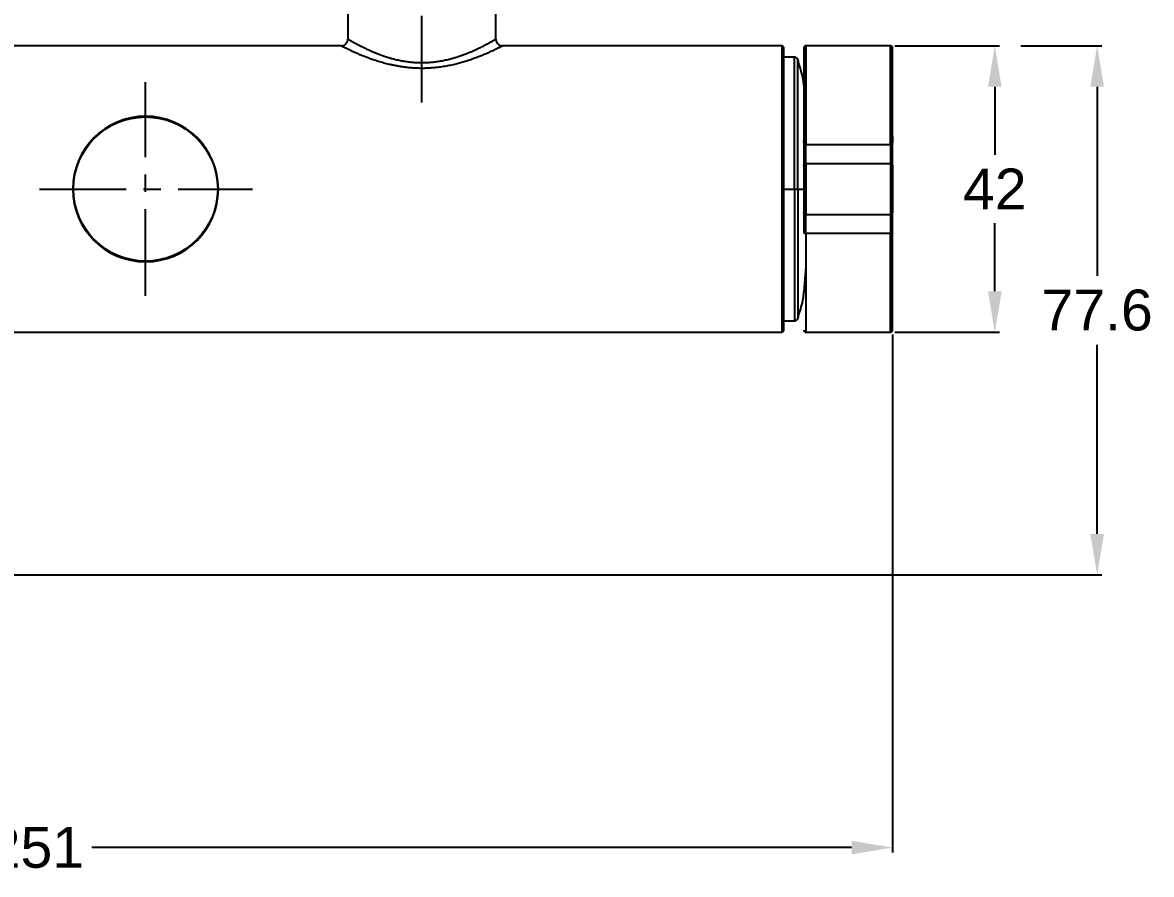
# Model space of a CAD drawing. Header units: millimetres. Extents: x 17655 to 18496, y 1152 to 1747.
# Drawn here: x 17891.2 to 18056.7, y 1297.4 to 1422.3 of the extents above; entities that cross this region are included whole.
import ezdxf

# ---------------------------------------------------------------- set-up
doc = ezdxf.new("R2010")
doc.units = ezdxf.units.MM
doc.linetypes.add('CENTERX2', pattern=[20.32, 12.7, -2.54, 2.54, -2.54])
doc.layers.add('CENTER', color=1, linetype='CENTERX2')
doc.layers.add('DIM', color=3, linetype='Continuous')
doc.styles.get("Standard").update_dxf_attribs({"font": 'arial.ttf'})
doc.dimstyles.new('A4', dxfattribs={"dimtxt": 4, "dimasz": 3.5, "dimexe": 0.7, "dimexo": 0.625, "dimgap": 0.5, "dimtad": 1, "dimdec": 1, "dimdsep": 46, "dimtxsty": 'Standard', "dimcen": 2.5, "dimclrd": 5, "dimclre": 5, "dimclrt": 7, "dimadec": 3, "dimazin": 2, "dimtfac": 1, "dimtdec": 1, "dimtmove": 0, "dimatfit": 3, "dimfxl": 1.25, "dimarcsym": 0})

# ---------------------------------------------------------------- blocks, each defined once
blk = doc.blocks.new('*D50')
at = {"layer": 'DIM', "color": 3, "lineweight": -2, "transparency": 16777216}
for p, q in [((17767.77, 1376.31), (17767.77, 1300.64)), ((18018.77, 1376.61), (18018.77, 1300.64)), ((17773.77, 1301.34), (17885.17, 1301.34)), ((18012.77, 1301.34), (17901.37, 1301.34))]:
    blk.add_line(p, q, dxfattribs=at)
at = {"layer": 'DIM', "color": 3, "transparency": 16777216}
for points in [[(17773.77, 1302.34), (17773.77, 1300.34), (17767.77, 1301.34)], [(18012.77, 1302.34), (18012.77, 1300.34), (18018.77, 1301.34)]]:
    blk.add_solid(points, dxfattribs=at)
at = {"layer": 'DIM', "color": 4, "transparency": 16777216, "insert": (17893.27, 1301.34), "char_height": 6, "attachment_point": 5}
blk.add_mtext('251', dxfattribs=at)
blk = doc.blocks.new('*D52')
at = {"layer": 'DIM', "color": 3, "lineweight": -2, "transparency": 16777216}
for p, q in [((18019.1, 1418.93), (18034.47, 1418.93)), ((18033.77, 1412.93), (18033.77, 1402.95)), ((18033.77, 1382.93), (18033.77, 1392.92)), ((18019.1, 1376.93), (18034.47, 1376.93))]:
    blk.add_line(p, q, dxfattribs=at)
at = {"layer": 'DIM', "color": 3, "transparency": 16777216}
for points in [[(18032.77, 1412.93), (18034.77, 1412.93), (18033.77, 1418.93)], [(18032.77, 1382.93), (18034.77, 1382.93), (18033.77, 1376.93)]]:
    blk.add_solid(points, dxfattribs=at)
at = {"layer": 'DIM', "color": 4, "transparency": 16777216, "insert": (18033.77, 1397.93), "char_height": 6, "attachment_point": 5}
blk.add_mtext('42', dxfattribs=at)
blk = doc.blocks.new('*D53')
at = {"layer": 'DIM', "color": 3, "lineweight": -2, "transparency": 16777216}
for p, q in [((18037.56, 1418.93), (18049.47, 1418.93)), ((18048.77, 1412.93), (18048.77, 1385.2)), ((18048.77, 1347.34), (18048.77, 1375.07)), ((17863.4, 1341.34), (18049.47, 1341.34))]:
    blk.add_line(p, q, dxfattribs=at)
at = {"layer": 'DIM', "color": 3, "transparency": 16777216}
for points in [[(18047.77, 1412.93), (18049.77, 1412.93), (18048.77, 1418.93)], [(18047.77, 1347.34), (18049.77, 1347.34), (18048.77, 1341.34)]]:
    blk.add_solid(points, dxfattribs=at)
at = {"layer": 'DIM', "color": 4, "transparency": 16777216, "insert": (18048.77, 1380.14), "char_height": 6, "attachment_point": 5}
blk.add_mtext('77.6', dxfattribs=at)

msp = doc.modelspace()

# ---------------------------------------------------------------- linework, layer by layer
for p, q in [((17938.92, 1434.43), (17938.92, 1419.93)), ((17960.62, 1419.93), (17960.62, 1434.43)), ((17937.92, 1418.93), (17929.27, 1418.93)), ((17970.27, 1418.93), (17961.62, 1418.93)), ((18002.57, 1376.93), (18002.57, 1418.93)), ((18002.77, 1418.73), (18002.77, 1377.13)), ((18018.47, 1418.93), (18006.07, 1418.93)), ((18018.47, 1404.44), (18018.47, 1418.93)), ((18004.41, 1417.28), (18002.77, 1417.28)), ((18004.41, 1397.93), (18004.41, 1417.28)), ((18004.88, 1397.93), (18004.88, 1416.93)), ((18018.77, 1401.38), (18018.77, 1405.02)), ((18006.07, 1401.68), (18006.07, 1404.44)), ((18006.07, 1401.68), (18006.07, 1394.18)), ((18006.07, 1401.68), (18018.47, 1401.68)), ((18005.77, 1401.38), (18005.77, 1394.48)), ((18018.77, 1401.38), (18018.77, 1394.48)), ((17898.61, 1397.93), (17898.71, 1397.93)), ((17919.84, 1397.93), (17919.94, 1397.93)), ((18002.77, 1397.93), (18004.41, 1397.93)), ((18004.41, 1397.93), (18004.41, 1378.58)), ((18004.41, 1397.93), (18004.88, 1397.93)), ((18004.88, 1397.93), (18004.88, 1378.94)), ((18018.77, 1377.23), (18018.77, 1394.48)), ((18018.47, 1376.93), (18018.47, 1391.42)), ((18002.77, 1378.58), (18004.41, 1378.58)), ((17876.64, 1376.93), (18002.57, 1376.93)), ((18006.07, 1376.93), (18018.47, 1376.93))]:
    msp.add_line(p, q)
at = {"extrusion": (0, 0, -1)}
for centre, radius, start, end in [((-18002.57, 1418.73), 0.2, 90, 180), ((-17909.27, 1397.93), 10.57, 0, 180), ((-18006.07, 1401.38), 0.3, 0, 90), ((-18018.47, 1401.38), 0.3, 90, 180), ((-17909.27, 1397.93), 10.57, 180, 0), ((-18006.07, 1394.48), 0.3, 270, 360), ((-18002.57, 1377.13), 0.2, 180, 270)]:
    msp.add_arc(centre, radius, start, end, dxfattribs=at)
for centre, radius, start, end in [((18006.07, 1418.63), 0.3, 88.3499, 180), ((18018.47, 1418.63), 0.3, 0, 90), ((18004.41, 1416.78), 0.5, 17.2956, 90), ((17943.87, 1397.93), 63.9, 15.1216, 17.2956), ((17909.27, 1397.93), 10.67, 0, 180), ((17909.27, 1397.93), 10.67, 180, 0), ((17943.87, 1397.93), 63.9, 342.7044, 344.8708), ((18004.41, 1379.08), 0.5, 270, 342.7044), ((18006.07, 1377.23), 0.3, 180, 271.2279), ((18018.47, 1377.23), 0.3, 270, 0)]:
    msp.add_arc(centre, radius, start, end)
for points, weights, degree in [([(17937.92, 1418.93), (17938.51, 1418.93), (17938.92, 1419.35), (17938.92, 1419.93)], [1.17158143624, 0.942805094843, 0.942806187927, 1.17158471549], 3), ([(17960.62, 1419.93), (17960.62, 1419.35), (17961.04, 1418.93), (17961.62, 1418.93)], [1.17158831984, 0.942804431815, 0.942803893389, 1.17158670456], 3), ([(18005.77, 1418.63), (18005.77, 1418.63), (18005.77, 1405.68)], [0.937976329872, 0.802912896209, 1], 2), ([(18018.77, 1405.68), (18018.77, 1418.63), (18018.77, 1418.63)], [1, 0.802879071456, 0.93802290218], 2), ([(18005.77, 1405.02), (18005.77, 1401.39), (18005.77, 1401.38)], [1, 0.759951238547, 0.999888853179], 2), ([(18018.47, 1404.44), (18018.47, 1401.69), (18018.47, 1401.68)], [1, 0.809380520727, 0.999877927033], 2), ([(18004.88, 1397.93), (18005.37, 1397.93), (18005.78, 1397.93)], [1, 0.999384736982, 0.99942647866], 2), ([(18018.47, 1394.18), (18018.77, 1394.18), (18018.77, 1394.48)], [1, 0.707106781187, 1], 2)]:
    msp.add_rational_spline(points, weights, degree=degree)
for points, knots in [([(17938.92, 1419.93), (17938.92, 1419.93), (17938.92, 1419.93), (17938.92, 1419.93), (17938.93, 1419.93), (17938.93, 1419.93), (17938.93, 1419.93), (17938.93, 1419.93), (17938.93, 1419.93), (17938.93, 1419.93), (17938.93, 1419.93), (17938.94, 1419.93), (17938.94, 1419.93), (17938.94, 1419.93), (17938.94, 1419.92), (17938.95, 1419.92), (17938.95, 1419.92), (17938.95, 1419.92), (17938.96, 1419.92), (17938.96, 1419.91), (17938.96, 1419.91), (17938.97, 1419.91), (17938.97, 1419.9), (17938.98, 1419.9), (17938.98, 1419.9), (17938.99, 1419.9), (17938.99, 1419.89), (17939, 1419.89), (17939.01, 1419.89), (17939.01, 1419.88), (17939.02, 1419.88), (17939.03, 1419.87), (17939.03, 1419.87), (17939.04, 1419.87), (17939.05, 1419.86), (17939.06, 1419.86), (17939.06, 1419.85), (17939.07, 1419.85), (17939.08, 1419.84), (17939.09, 1419.84), (17939.1, 1419.83), (17939.11, 1419.83), (17939.12, 1419.82), (17939.13, 1419.81), (17939.14, 1419.81), (17939.15, 1419.8), (17939.16, 1419.8), (17939.17, 1419.79), (17939.18, 1419.78), (17939.19, 1419.78), (17939.2, 1419.77), (17939.21, 1419.76), (17939.23, 1419.76), (17939.24, 1419.75), (17939.25, 1419.74), (17939.26, 1419.74), (17939.28, 1419.73), (17939.29, 1419.72), (17939.3, 1419.71), (17939.32, 1419.71), (17939.33, 1419.7), (17939.34, 1419.69), (17939.36, 1419.68), (17939.37, 1419.67), (17939.39, 1419.66), (17939.4, 1419.66), (17939.42, 1419.65), (17939.44, 1419.64), (17939.45, 1419.63), (17939.47, 1419.62), (17939.48, 1419.61), (17939.5, 1419.6), (17939.52, 1419.59), (17939.54, 1419.58), (17939.55, 1419.57), (17939.57, 1419.56), (17939.59, 1419.55), (17939.61, 1419.54), (17939.63, 1419.53), (17939.65, 1419.52), (17939.66, 1419.51), (17939.68, 1419.5), (17939.7, 1419.49), (17939.72, 1419.48), (17939.74, 1419.47), (17939.76, 1419.45), (17939.84, 1419.41), (17939.99, 1419.33), (17940.23, 1419.2), (17940.5, 1419.06), (17940.75, 1418.93), (17940.97, 1418.82), (17941.15, 1418.73), (17941.36, 1418.62), (17941.59, 1418.51), (17941.85, 1418.39), (17942.09, 1418.28), (17942.3, 1418.19), (17942.45, 1418.12), (17942.61, 1418.06), (17942.75, 1418), (17942.89, 1417.94), (17943.02, 1417.89), (17943.14, 1417.84), (17943.25, 1417.79), (17943.36, 1417.75), (17943.45, 1417.72), (17943.54, 1417.68), (17943.62, 1417.65), (17943.69, 1417.63), (17943.78, 1417.59), (17943.89, 1417.55), (17944.03, 1417.5), (17944.17, 1417.46), (17944.3, 1417.41), (17944.44, 1417.36), (17944.57, 1417.32), (17944.71, 1417.28), (17944.84, 1417.24), (17944.97, 1417.2), (17945.1, 1417.16), (17945.23, 1417.12), (17945.35, 1417.09), (17945.48, 1417.06), (17945.78, 1416.97), (17946.27, 1416.86), (17946.95, 1416.72), (17947.64, 1416.61), (17948.34, 1416.53), (17949.06, 1416.48), (17949.77, 1416.47), (17950.49, 1416.48), (17951.2, 1416.53), (17951.91, 1416.61), (17952.59, 1416.72), (17953.27, 1416.86), (17953.81, 1416.98), (17954.2, 1417.09), (17954.45, 1417.16), (17954.71, 1417.24), (17954.98, 1417.32), (17955.25, 1417.41), (17955.52, 1417.5), (17955.73, 1417.58), (17955.89, 1417.64), (17955.99, 1417.68), (17956.12, 1417.72), (17956.26, 1417.78), (17956.41, 1417.84), (17956.59, 1417.91), (17956.77, 1417.99), (17956.98, 1418.07), (17957.19, 1418.16), (17957.39, 1418.25), (17957.57, 1418.33), (17957.72, 1418.4), (17957.87, 1418.47), (17958, 1418.53), (17958.13, 1418.6), (17958.25, 1418.65), (17958.37, 1418.71), (17958.47, 1418.76), (17958.57, 1418.81), (17958.66, 1418.86), (17958.79, 1418.92), (17958.95, 1419.01), (17959.15, 1419.11), (17959.32, 1419.2), (17959.48, 1419.29), (17959.63, 1419.37), (17959.73, 1419.43), (17959.8, 1419.46), (17959.84, 1419.49), (17959.88, 1419.51), (17959.91, 1419.53), (17959.95, 1419.54), (17959.98, 1419.56), (17960.01, 1419.58), (17960.04, 1419.6), (17960.07, 1419.62), (17960.1, 1419.63), (17960.13, 1419.65), (17960.16, 1419.67), (17960.19, 1419.68), (17960.22, 1419.7), (17960.24, 1419.71), (17960.27, 1419.73), (17960.29, 1419.74), (17960.31, 1419.75), (17960.34, 1419.77), (17960.36, 1419.78), (17960.38, 1419.79), (17960.4, 1419.8), (17960.42, 1419.81), (17960.43, 1419.82), (17960.45, 1419.83), (17960.47, 1419.84), (17960.48, 1419.85), (17960.5, 1419.86), (17960.51, 1419.87), (17960.52, 1419.88), (17960.54, 1419.88), (17960.55, 1419.89), (17960.56, 1419.9), (17960.57, 1419.9), (17960.58, 1419.91), (17960.59, 1419.91), (17960.59, 1419.92), (17960.6, 1419.92), (17960.61, 1419.92), (17960.61, 1419.93), (17960.61, 1419.93), (17960.62, 1419.93), (17960.62, 1419.93), (17960.62, 1419.93), (17960.62, 1419.93), (17960.62, 1419.93), (17960.62, 1419.93)], [0, 0, 0, 0, 0.0014, 0.002801, 0.004203, 0.005608, 0.007014, 0.008421, 0.00983, 0.011241, 0.012654, 0.014068, 0.015484, 0.016901, 0.01832, 0.019741, 0.021164, 0.022588, 0.024014, 0.025442, 0.026872, 0.028303, 0.029736, 0.031171, 0.032608, 0.034046, 0.035486, 0.036928, 0.038372, 0.039818, 0.041266, 0.042715, 0.044167, 0.04562, 0.047075, 0.048532, 0.049991, 0.051452, 0.052915, 0.054379, 0.055846, 0.057315, 0.058785, 0.060258, 0.061733, 0.063209, 0.064688, 0.066168, 0.067651, 0.069136, 0.070622, 0.072111, 0.073602, 0.075095, 0.07659, 0.078087, 0.079586, 0.081087, 0.082591, 0.084096, 0.085604, 0.087113, 0.088625, 0.090139, 0.091656, 0.093174, 0.094695, 0.096217, 0.097742, 0.09927, 0.100799, 0.102331, 0.103864, 0.1054, 0.106939, 0.108479, 0.110022, 0.111567, 0.113115, 0.114664, 0.116216, 0.117771, 0.119327, 0.120886, 0.122448, 0.124011, 0.125577, 0.140232, 0.155579, 0.171624, 0.188369, 0.196786, 0.206018, 0.216065, 0.226929, 0.238608, 0.251104, 0.257908, 0.264352, 0.270438, 0.276165, 0.281533, 0.286542, 0.291192, 0.295483, 0.299416, 0.30299, 0.306205, 0.309061, 0.311558, 0.313696, 0.318695, 0.32361, 0.328441, 0.333188, 0.337852, 0.342431, 0.346927, 0.351339, 0.355667, 0.359912, 0.364074, 0.368152, 0.372147, 0.376059, 0.397626, 0.418309, 0.438133, 0.459044, 0.479654, 0.500006, 0.520345, 0.540956, 0.561878, 0.581695, 0.602378, 0.623952, 0.631859, 0.640099, 0.648672, 0.65758, 0.666822, 0.6764, 0.686314, 0.689404, 0.693199, 0.697697, 0.7029, 0.708807, 0.715419, 0.722734, 0.730753, 0.739477, 0.748904, 0.755823, 0.762498, 0.76893, 0.775119, 0.781065, 0.786768, 0.792227, 0.797444, 0.802419, 0.80715, 0.811638, 0.822882, 0.833812, 0.844431, 0.85474, 0.864739, 0.874431, 0.877322, 0.880206, 0.883081, 0.885949, 0.888809, 0.891661, 0.894505, 0.897342, 0.900171, 0.902992, 0.905806, 0.908613, 0.911412, 0.914204, 0.916988, 0.919765, 0.922535, 0.925298, 0.928054, 0.930803, 0.933545, 0.93628, 0.939008, 0.941729, 0.944443, 0.947151, 0.949852, 0.952547, 0.955235, 0.957917, 0.960592, 0.963261, 0.965924, 0.968581, 0.971231, 0.973875, 0.976514, 0.979146, 0.981773, 0.984394, 0.987009, 0.989618, 0.992222, 0.99482, 0.997413, 1, 1, 1, 1]), ([(17961.62, 1418.93), (17961.62, 1418.93), (17961.62, 1418.93), (17961.62, 1418.93), (17961.62, 1418.93), (17961.62, 1418.93), (17961.62, 1418.93), (17961.62, 1418.93), (17961.62, 1418.93), (17961.62, 1418.93), (17961.61, 1418.93), (17961.61, 1418.93), (17961.61, 1418.93), (17961.61, 1418.93), (17961.6, 1418.92), (17961.6, 1418.92), (17961.6, 1418.92), (17961.59, 1418.92), (17961.59, 1418.92), (17961.58, 1418.91), (17961.58, 1418.91), (17961.58, 1418.91), (17961.57, 1418.91), (17961.57, 1418.9), (17961.56, 1418.9), (17961.55, 1418.9), (17961.55, 1418.9), (17961.54, 1418.89), (17961.54, 1418.89), (17961.53, 1418.89), (17961.52, 1418.88), (17961.51, 1418.88), (17961.51, 1418.87), (17961.5, 1418.87), (17961.49, 1418.87), (17961.48, 1418.86), (17961.47, 1418.86), (17961.47, 1418.85), (17961.46, 1418.85), (17961.45, 1418.84), (17961.44, 1418.84), (17961.43, 1418.84), (17961.42, 1418.83), (17961.41, 1418.82), (17961.4, 1418.82), (17961.39, 1418.81), (17961.38, 1418.81), (17961.37, 1418.8), (17961.35, 1418.8), (17961.34, 1418.79), (17961.33, 1418.79), (17961.32, 1418.78), (17961.31, 1418.77), (17961.29, 1418.77), (17961.28, 1418.76), (17961.27, 1418.75), (17961.26, 1418.75), (17961.24, 1418.74), (17961.23, 1418.73), (17961.21, 1418.73), (17961.2, 1418.72), (17961.19, 1418.71), (17961.17, 1418.7), (17961.16, 1418.7), (17961.14, 1418.69), (17961.12, 1418.68), (17961.11, 1418.67), (17961.05, 1418.64), (17960.93, 1418.59), (17960.75, 1418.5), (17960.55, 1418.4), (17960.31, 1418.28), (17960.03, 1418.15), (17959.71, 1418.01), (17959.36, 1417.85), (17959.04, 1417.71), (17958.74, 1417.59), (17958.48, 1417.48), (17958.22, 1417.38), (17957.95, 1417.27), (17957.67, 1417.17), (17957.39, 1417.06), (17957.09, 1416.95), (17956.77, 1416.85), (17956.45, 1416.74), (17956.12, 1416.64), (17955.79, 1416.54), (17955.45, 1416.44), (17955.11, 1416.34), (17954.74, 1416.25), (17954.35, 1416.16), (17953.95, 1416.07), (17953.54, 1415.99), (17953.12, 1415.91), (17952.71, 1415.85), (17952.23, 1415.78), (17951.69, 1415.72), (17951.09, 1415.67), (17950.48, 1415.64), (17949.81, 1415.62), (17949.07, 1415.64), (17948.26, 1415.68), (17947.55, 1415.75), (17946.96, 1415.83), (17946.46, 1415.91), (17945.97, 1416), (17945.48, 1416.1), (17945.02, 1416.2), (17944.59, 1416.31), (17944.19, 1416.41), (17943.79, 1416.53), (17943.4, 1416.64), (17943.02, 1416.77), (17942.66, 1416.88), (17942.34, 1417), (17942.05, 1417.1), (17941.76, 1417.21), (17941.48, 1417.32), (17941.21, 1417.43), (17940.94, 1417.53), (17940.68, 1417.64), (17940.42, 1417.75), (17940.17, 1417.86), (17939.92, 1417.97), (17939.69, 1418.07), (17939.48, 1418.18), (17939.26, 1418.28), (17939.04, 1418.38), (17938.83, 1418.48), (17938.64, 1418.57), (17938.52, 1418.63), (17938.45, 1418.67), (17938.42, 1418.68), (17938.39, 1418.7), (17938.36, 1418.71), (17938.33, 1418.73), (17938.31, 1418.74), (17938.28, 1418.75), (17938.26, 1418.77), (17938.23, 1418.78), (17938.21, 1418.79), (17938.19, 1418.8), (17938.16, 1418.81), (17938.14, 1418.82), (17938.12, 1418.83), (17938.11, 1418.84), (17938.09, 1418.85), (17938.07, 1418.86), (17938.06, 1418.87), (17938.04, 1418.88), (17938.03, 1418.88), (17938.01, 1418.89), (17938, 1418.9), (17937.99, 1418.9), (17937.98, 1418.91), (17937.97, 1418.91), (17937.96, 1418.92), (17937.95, 1418.92), (17937.95, 1418.92), (17937.94, 1418.93), (17937.94, 1418.93), (17937.93, 1418.93), (17937.93, 1418.93), (17937.93, 1418.93), (17937.92, 1418.93), (17937.92, 1418.93), (17937.92, 1418.93)], [0, 0, 0, 0, 0.001393, 0.002785, 0.004177, 0.005569, 0.006959, 0.00835, 0.00974, 0.011129, 0.012518, 0.013907, 0.015295, 0.016683, 0.018071, 0.019459, 0.020846, 0.022234, 0.023621, 0.025008, 0.026395, 0.027782, 0.029169, 0.030556, 0.031943, 0.03333, 0.034718, 0.036105, 0.037493, 0.03888, 0.040268, 0.041657, 0.043045, 0.044434, 0.045824, 0.047214, 0.048604, 0.049994, 0.051386, 0.052777, 0.05417, 0.055562, 0.056956, 0.05835, 0.059745, 0.06114, 0.062536, 0.063933, 0.065331, 0.06673, 0.06813, 0.06953, 0.070931, 0.072334, 0.073737, 0.075141, 0.076547, 0.077953, 0.079361, 0.080769, 0.082179, 0.08359, 0.085002, 0.086416, 0.087831, 0.089247, 0.090664, 0.092083, 0.105534, 0.119042, 0.132632, 0.146328, 0.162694, 0.179083, 0.195534, 0.212087, 0.222583, 0.233041, 0.24347, 0.253878, 0.264274, 0.274669, 0.285071, 0.296072, 0.306981, 0.317808, 0.328565, 0.339262, 0.34991, 0.360521, 0.372588, 0.384548, 0.396416, 0.408211, 0.419949, 0.431649, 0.448134, 0.464517, 0.480851, 0.49719, 0.51906, 0.540918, 0.562895, 0.576797, 0.590752, 0.604792, 0.618947, 0.633244, 0.645593, 0.657993, 0.670462, 0.683019, 0.695679, 0.70846, 0.718992, 0.729518, 0.740049, 0.750594, 0.761163, 0.771764, 0.782407, 0.793963, 0.805466, 0.816926, 0.828359, 0.839776, 0.851191, 0.864964, 0.878619, 0.892182, 0.905676, 0.90842, 0.911158, 0.91389, 0.916618, 0.919342, 0.922061, 0.924776, 0.927487, 0.930194, 0.932898, 0.935598, 0.938296, 0.94099, 0.943682, 0.946372, 0.949059, 0.951744, 0.954428, 0.95711, 0.95979, 0.96247, 0.965149, 0.967827, 0.970505, 0.973183, 0.97586, 0.978539, 0.981217, 0.983896, 0.986577, 0.989258, 0.991941, 0.994625, 0.997312, 1, 1, 1, 1]), ([(18006.08, 1418.93), (18006.08, 1418.93), (18006.08, 1418.92), (18006.08, 1418.82), (18006.08, 1418.73), (18006.08, 1418.46), (18006.08, 1418.29), (18006.08, 1417.88), (18006.08, 1417.65), (18006.08, 1417.13), (18006.08, 1416.84), (18006.08, 1416.22), (18006.08, 1415.89), (18006.08, 1415.19), (18006.08, 1414.82), (18006.07, 1414.06), (18006.07, 1413.67), (18006.07, 1412.86), (18006.07, 1412.44), (18006.07, 1411.6), (18006.07, 1411.18), (18006.07, 1410.32), (18006.07, 1409.89), (18006.07, 1409.03), (18006.07, 1408.6), (18006.07, 1407.74), (18006.07, 1407.32), (18006.07, 1406.47), (18006.07, 1406.06), (18006.07, 1405.24), (18006.07, 1404.84), (18006.07, 1404.44)], [0, 0, 0, 0, 0.044964, 0.044964, 0.113181, 0.113181, 0.181398, 0.181398, 0.249615, 0.249615, 0.317832, 0.317832, 0.386049, 0.386049, 0.454265, 0.454265, 0.522482, 0.522482, 0.590699, 0.590699, 0.658916, 0.658916, 0.727133, 0.727133, 0.79535, 0.79535, 0.863566, 0.863566, 0.931783, 0.931783, 1, 1, 1, 1]), ([(18006.07, 1409.7), (18006.06, 1409.89), (18006.04, 1410.21), (18006.01, 1410.67), (18005.98, 1411.09), (18005.94, 1411.54), (18005.9, 1412.01), (18005.86, 1412.39), (18005.84, 1412.66), (18005.82, 1412.83), (18005.8, 1412.99), (18005.79, 1413.14), (18005.77, 1413.27), (18005.76, 1413.4), (18005.74, 1413.51), (18005.73, 1413.62), (18005.72, 1413.71), (18005.7, 1413.8), (18005.69, 1413.91), (18005.67, 1414.04), (18005.64, 1414.19), (18005.62, 1414.32), (18005.6, 1414.43), (18005.59, 1414.51), (18005.57, 1414.55), (18005.57, 1414.58), (18005.56, 1414.6), (18005.56, 1414.61), (18005.56, 1414.62), (18005.56, 1414.62)], [0, 0, 0, 0, 0.074724, 0.129055, 0.190296, 0.258617, 0.334205, 0.417269, 0.451298, 0.484094, 0.515639, 0.545915, 0.574906, 0.602596, 0.628972, 0.654017, 0.67772, 0.700068, 0.721049, 0.769127, 0.815994, 0.861623, 0.90599, 0.94907, 0.961597, 0.974089, 0.986546, 0.998968, 1, 1, 1, 1]), ([(18005.77, 1405.68), (18005.77, 1405.67), (18005.77, 1405.64), (18005.77, 1405.6), (18005.77, 1405.57), (18005.78, 1405.55), (18005.78, 1405.55)], [0, 0, 0, 0, 0.305903, 0.606565, 0.901981, 1, 1, 1, 1]), ([(18006.07, 1404.44), (18006.07, 1404.44), (18006.07, 1404.44), (18006.06, 1404.45), (18006.06, 1404.45), (18006.05, 1404.45), (18006.05, 1404.45), (18006.04, 1404.45), (18006.04, 1404.45), (18006.03, 1404.45), (18006.02, 1404.45), (18006.02, 1404.45), (18006.01, 1404.45), (18006.01, 1404.46), (18006, 1404.46), (18006, 1404.46), (18005.99, 1404.46), (18005.99, 1404.47), (18005.98, 1404.47), (18005.97, 1404.47), (18005.97, 1404.47), (18005.96, 1404.48), (18005.96, 1404.48), (18005.95, 1404.48), (18005.95, 1404.49), (18005.94, 1404.49), (18005.94, 1404.5), (18005.93, 1404.5), (18005.93, 1404.5), (18005.92, 1404.51), (18005.92, 1404.51), (18005.91, 1404.52), (18005.91, 1404.52), (18005.9, 1404.53), (18005.9, 1404.53), (18005.89, 1404.54), (18005.89, 1404.54), (18005.88, 1404.55), (18005.88, 1404.56), (18005.87, 1404.56), (18005.87, 1404.57), (18005.86, 1404.59), (18005.84, 1404.61), (18005.82, 1404.65), (18005.81, 1404.7), (18005.8, 1404.74), (18005.79, 1404.77), (18005.79, 1404.8), (18005.78, 1404.83), (18005.78, 1404.86), (18005.78, 1404.89), (18005.78, 1404.92), (18005.77, 1404.95), (18005.77, 1404.98), (18005.77, 1405.01), (18005.77, 1405.02)], [0, 0, 0, 0, 0.006414, 0.012858, 0.019341, 0.025871, 0.032456, 0.039105, 0.045825, 0.052625, 0.05951, 0.06649, 0.07357, 0.080757, 0.088057, 0.095477, 0.103023, 0.110699, 0.118512, 0.126467, 0.134568, 0.14282, 0.151227, 0.159794, 0.168525, 0.177423, 0.186493, 0.195738, 0.205162, 0.214766, 0.224556, 0.234534, 0.244702, 0.255064, 0.265622, 0.276379, 0.287337, 0.298499, 0.309867, 0.321444, 0.333231, 0.345231, 0.408165, 0.474647, 0.544889, 0.619085, 0.659056, 0.699576, 0.740663, 0.782336, 0.824609, 0.867498, 0.911017, 0.955181, 1, 1, 1, 1]), ([(18005.78, 1405.55), (18005.78, 1405.54), (18005.78, 1405.52), (18005.78, 1405.49), (18005.78, 1405.45), (18005.78, 1405.41), (18005.78, 1405.38), (18005.78, 1405.34), (18005.79, 1405.31), (18005.79, 1405.27), (18005.79, 1405.24), (18005.79, 1405.2), (18005.8, 1405.17), (18005.8, 1405.14), (18005.8, 1405.11), (18005.8, 1405.08), (18005.81, 1405.05), (18005.81, 1405.02), (18005.82, 1405), (18005.82, 1404.97), (18005.82, 1404.94), (18005.83, 1404.92), (18005.83, 1404.89), (18005.84, 1404.87), (18005.84, 1404.85), (18005.85, 1404.82), (18005.85, 1404.8), (18005.86, 1404.78), (18005.86, 1404.76), (18005.87, 1404.74), (18005.88, 1404.71), (18005.88, 1404.69), (18005.89, 1404.67), (18005.9, 1404.65), (18005.9, 1404.63), (18005.91, 1404.62), (18005.92, 1404.6), (18005.92, 1404.58), (18005.93, 1404.57), (18005.94, 1404.56), (18005.95, 1404.54), (18005.96, 1404.53), (18005.96, 1404.52), (18005.97, 1404.51), (18005.98, 1404.5), (18005.99, 1404.49), (18006, 1404.48), (18006, 1404.47), (18006.01, 1404.47), (18006.02, 1404.46), (18006.03, 1404.46), (18006.04, 1404.45), (18006.05, 1404.45), (18006.06, 1404.45), (18006.07, 1404.45), (18006.07, 1404.44), (18006.07, 1404.44)], [0, 0, 0, 0, 0.021974, 0.054557, 0.08654, 0.117922, 0.148702, 0.17888, 0.208457, 0.237431, 0.265802, 0.293571, 0.320737, 0.3473, 0.37326, 0.398617, 0.42337, 0.447521, 0.471068, 0.494012, 0.516353, 0.538092, 0.559229, 0.579763, 0.599697, 0.619029, 0.637762, 0.655896, 0.676408, 0.696251, 0.715426, 0.733935, 0.751781, 0.768967, 0.785496, 0.801372, 0.816599, 0.831184, 0.845131, 0.858448, 0.871143, 0.883225, 0.894705, 0.905597, 0.915914, 0.925676, 0.934904, 0.943622, 0.951861, 0.959657, 0.967051, 0.974093, 0.980841, 0.987359, 0.99372, 1, 1, 1, 1]), ([(18018.47, 1404.44), (18018.48, 1404.44), (18018.48, 1404.44), (18018.48, 1404.45), (18018.49, 1404.45), (18018.49, 1404.45), (18018.5, 1404.45), (18018.5, 1404.45), (18018.5, 1404.45), (18018.51, 1404.45), (18018.51, 1404.45), (18018.52, 1404.45), (18018.52, 1404.46), (18018.52, 1404.46), (18018.53, 1404.46), (18018.53, 1404.46), (18018.54, 1404.47), (18018.54, 1404.47), (18018.54, 1404.47), (18018.55, 1404.48), (18018.55, 1404.48), (18018.56, 1404.49), (18018.56, 1404.49), (18018.56, 1404.49), (18018.57, 1404.5), (18018.57, 1404.5), (18018.58, 1404.51), (18018.58, 1404.51), (18018.58, 1404.52), (18018.59, 1404.52), (18018.59, 1404.53), (18018.6, 1404.54), (18018.6, 1404.54), (18018.6, 1404.55), (18018.61, 1404.55), (18018.61, 1404.56), (18018.62, 1404.57), (18018.62, 1404.57), (18018.62, 1404.58), (18018.63, 1404.59), (18018.63, 1404.6), (18018.63, 1404.61), (18018.64, 1404.61), (18018.64, 1404.62), (18018.64, 1404.63), (18018.65, 1404.64), (18018.65, 1404.65), (18018.65, 1404.66), (18018.66, 1404.67), (18018.66, 1404.68), (18018.66, 1404.69), (18018.67, 1404.7), (18018.67, 1404.71), (18018.67, 1404.72), (18018.68, 1404.73), (18018.68, 1404.74), (18018.68, 1404.75), (18018.69, 1404.76), (18018.69, 1404.77), (18018.69, 1404.79), (18018.7, 1404.83), (18018.71, 1404.88), (18018.72, 1404.94), (18018.73, 1405), (18018.74, 1405.06), (18018.75, 1405.12), (18018.75, 1405.19), (18018.76, 1405.27), (18018.77, 1405.34), (18018.77, 1405.42), (18018.77, 1405.51), (18018.77, 1405.6), (18018.77, 1405.65), (18018.77, 1405.68)], [0, 0, 0, 0, 0.002717, 0.005441, 0.008182, 0.010947, 0.013744, 0.01658, 0.019463, 0.022399, 0.025395, 0.028457, 0.031591, 0.034802, 0.038095, 0.041474, 0.044944, 0.048509, 0.052172, 0.055937, 0.059807, 0.063784, 0.067871, 0.07207, 0.076384, 0.080815, 0.085364, 0.090033, 0.094825, 0.099739, 0.104778, 0.109943, 0.115235, 0.120655, 0.126204, 0.131883, 0.137693, 0.143634, 0.149708, 0.155915, 0.162256, 0.16873, 0.17534, 0.182085, 0.188966, 0.195983, 0.203137, 0.210428, 0.217857, 0.225423, 0.233128, 0.240971, 0.248952, 0.257073, 0.265333, 0.273732, 0.282271, 0.290951, 0.29977, 0.308729, 0.345753, 0.38546, 0.427856, 0.472946, 0.520732, 0.571215, 0.624395, 0.68027, 0.738839, 0.800099, 0.864049, 0.930683, 1, 1, 1, 1]), ([(18005.77, 1394.21), (18005.77, 1394.18), (18005.77, 1394.04), (18005.77, 1393.69), (18005.77, 1393.09), (18005.77, 1392.36), (18005.77, 1391.81), (18005.77, 1391.52)], [0, 0, 0, 0, 0.070018, 0.302513, 0.535009, 0.767504, 1, 1, 1, 1]), ([(18006.08, 1394.14), (18006.06, 1394.14), (18006.02, 1394.14), (18005.96, 1394.15), (18005.91, 1394.18), (18005.88, 1394.21), (18005.86, 1394.22)], [0, 0, 0, 0, 0.232556, 0.479445, 0.736909, 1, 1, 1, 1]), ([(18006.07, 1391.42), (18006.07, 1391.43), (18006.08, 1391.46), (18006.08, 1391.49), (18006.08, 1391.52), (18006.08, 1391.56), (18006.08, 1391.59), (18006.08, 1391.63), (18006.08, 1391.67), (18006.08, 1391.72), (18006.08, 1391.76), (18006.08, 1391.81), (18006.08, 1391.85), (18006.08, 1391.9), (18006.07, 1391.95), (18006.07, 1392.03), (18006.07, 1392.15), (18006.07, 1392.28), (18006.07, 1392.41), (18006.07, 1392.57), (18006.07, 1392.76), (18006.07, 1392.95), (18006.07, 1393.1), (18006.07, 1393.23), (18006.07, 1393.34), (18006.07, 1393.45), (18006.07, 1393.58), (18006.07, 1393.72), (18006.07, 1393.83), (18006.07, 1393.92), (18006.07, 1393.99), (18006.07, 1394.05), (18006.07, 1394.09), (18006.07, 1394.12), (18006.07, 1394.13), (18006.07, 1394.14)], [0, 0, 0, 0, 0.007102, 0.014677, 0.022727, 0.031251, 0.040249, 0.049721, 0.059668, 0.070088, 0.080983, 0.092352, 0.104195, 0.116513, 0.129304, 0.14257, 0.17891, 0.21477, 0.250151, 0.285053, 0.349598, 0.407313, 0.4582, 0.502257, 0.539483, 0.569877, 0.635161, 0.696552, 0.754046, 0.80764, 0.857339, 0.903148, 0.945069, 0.983103, 1, 1, 1, 1]), ([(18018.47, 1394.14), (18018.47, 1394.14), (18018.47, 1394.13), (18018.47, 1394.11), (18018.47, 1394.07), (18018.47, 1394.04), (18018.47, 1393.97), (18018.47, 1393.88), (18018.47, 1393.75), (18018.47, 1393.6), (18018.47, 1393.45), (18018.47, 1393.3), (18018.47, 1393.16), (18018.47, 1393.05), (18018.47, 1392.97), (18018.47, 1392.92), (18018.47, 1392.86), (18018.47, 1392.76), (18018.47, 1392.65), (18018.47, 1392.52), (18018.47, 1392.41), (18018.47, 1392.28), (18018.47, 1392.15), (18018.48, 1392.03), (18018.48, 1391.92), (18018.48, 1391.85), (18018.48, 1391.78), (18018.48, 1391.72), (18018.48, 1391.67), (18018.48, 1391.62), (18018.48, 1391.57), (18018.48, 1391.52), (18018.48, 1391.47), (18018.48, 1391.44), (18018.47, 1391.42)], [0, 0, 0, 0, 0.002499, 0.038584, 0.074362, 0.109836, 0.145006, 0.216208, 0.287407, 0.358611, 0.429815, 0.477275, 0.524735, 0.572195, 0.584515, 0.600492, 0.620126, 0.643416, 0.690184, 0.714669, 0.752641, 0.785962, 0.81547, 0.857306, 0.87882, 0.897885, 0.9145, 0.928665, 0.941632, 0.954167, 0.966271, 0.977943, 0.989186, 1, 1, 1, 1]), ([(18005.77, 1391.52), (18005.77, 1391.51), (18005.78, 1391.51), (18005.78, 1391.5), (18005.79, 1391.49), (18005.8, 1391.48), (18005.81, 1391.47), (18005.83, 1391.46), (18005.85, 1391.46), (18005.88, 1391.45), (18005.89, 1391.44), (18005.93, 1391.44), (18005.95, 1391.43), (18005.98, 1391.43), (18006, 1391.43), (18006.04, 1391.43), (18006.06, 1391.42), (18006.07, 1391.42)], [0, 0, 0, 0, 0.125, 0.125, 0.25, 0.25, 0.375, 0.375, 0.5, 0.5, 0.625, 0.625, 0.75, 0.75, 0.875, 0.875, 1, 1, 1, 1]), ([(18006.07, 1391.42), (18006.07, 1391.24), (18006.07, 1391.03), (18006.07, 1390.57), (18006.07, 1390.31), (18006.08, 1389.75), (18006.08, 1389.45), (18006.08, 1388.8), (18006.08, 1388.46), (18006.08, 1387.74), (18006.08, 1387.36), (18006.08, 1386.56), (18006.08, 1386.15), (18006.08, 1385.31), (18006.08, 1384.87), (18006.08, 1384), (18006.08, 1383.55), (18006.08, 1382.66), (18006.08, 1382.22), (18006.08, 1381.56), (18006.08, 1381.13), (18006.08, 1380.71), (18006.08, 1380.3), (18006.08, 1380.1), (18006.08, 1379.71), (18006.08, 1379.52), (18006.08, 1379.15), (18006.08, 1378.98), (18006.08, 1378.64), (18006.08, 1378.48), (18006.08, 1378.18), (18006.08, 1378.03), (18006.08, 1377.77), (18006.08, 1377.65), (18006.08, 1377.44), (18006.08, 1377.34), (18006.08, 1377.18), (18006.08, 1377.11), (18006.08, 1377.01), (18006.08, 1376.97), (18006.08, 1376.94), (18006.08, 1376.93), (18006.08, 1376.93)], [0, 0, 0, 0, 0.067639, 0.067639, 0.135278, 0.135278, 0.202916, 0.202916, 0.270555, 0.270555, 0.338194, 0.338194, 0.405833, 0.405833, 0.473472, 0.473472, 0.541111, 0.541111, 0.608749, 0.608749, 0.642569, 0.676388, 0.676388, 0.710208, 0.710208, 0.744027, 0.744027, 0.777846, 0.777846, 0.811666, 0.811666, 0.845485, 0.845485, 0.879305, 0.879305, 0.913124, 0.913124, 0.946944, 0.946944, 0.980763, 0.980763, 1, 1, 1, 1]), ([(18018.77, 1391.52), (18018.77, 1391.51), (18018.77, 1391.49), (18018.74, 1391.47), (18018.71, 1391.46), (18018.66, 1391.44), (18018.63, 1391.44), (18018.55, 1391.43), (18018.51, 1391.42), (18018.47, 1391.42)], [0, 0, 0, 0, 0.25, 0.25, 0.5, 0.5, 0.75, 0.75, 1, 1, 1, 1]), ([(18005.55, 1381.22), (18005.55, 1381.22), (18005.55, 1381.23), (18005.55, 1381.24), (18005.56, 1381.25), (18005.56, 1381.26), (18005.56, 1381.27), (18005.57, 1381.28), (18005.57, 1381.29), (18005.57, 1381.3), (18005.57, 1381.32), (18005.58, 1381.33), (18005.58, 1381.34), (18005.59, 1381.39), (18005.61, 1381.48), (18005.64, 1381.63), (18005.67, 1381.82), (18005.7, 1382.01), (18005.72, 1382.23), (18005.75, 1382.46), (18005.79, 1382.75), (18005.83, 1383.1), (18005.86, 1383.44), (18005.89, 1383.72), (18005.9, 1383.91), (18005.92, 1384.09), (18005.93, 1384.25), (18005.95, 1384.4), (18005.96, 1384.59), (18005.98, 1384.81), (18006, 1385.08), (18006.02, 1385.35), (18006.04, 1385.61), (18006.06, 1385.87), (18006.07, 1386.07), (18006.08, 1386.19), (18006.08, 1386.21)], [0, 0, 0, 0, 0.002725, 0.008896, 0.015077, 0.021267, 0.027466, 0.033674, 0.039892, 0.046118, 0.052354, 0.058599, 0.064853, 0.071116, 0.125155, 0.18131, 0.23953, 0.299759, 0.346245, 0.400513, 0.462395, 0.531695, 0.608196, 0.64254, 0.674026, 0.702689, 0.72856, 0.751669, 0.772043, 0.811874, 0.850177, 0.886976, 0.922291, 0.956143, 0.992207, 1, 1, 1, 1])]:
    msp.add_open_spline(points, degree=3, knots=knots)
for points, degree in [([(17929.27, 1418.93), (17836.27, 1418.93)], 1), ([(18002.57, 1418.93), (17970.27, 1418.93)], 1), ([(18005.77, 1405.68), (18005.77, 1405.61), (18005.77, 1405.46), (18005.77, 1405.24), (18005.77, 1405.09), (18005.77, 1405.02)], 3), ([(18018.77, 1405.02), (18018.77, 1404.98), (18018.77, 1404.91), (18018.76, 1404.81), (18018.75, 1404.73), (18018.73, 1404.66), (18018.7, 1404.6), (18018.67, 1404.55), (18018.62, 1404.5), (18018.58, 1404.47), (18018.53, 1404.45), (18018.49, 1404.44), (18018.47, 1404.44)], 3), ([(18018.77, 1405.68), (18018.77, 1405.61), (18018.77, 1405.46), (18018.77, 1405.24), (18018.77, 1405.09), (18018.77, 1405.02)], 3), ([(18006.07, 1404.44), (18018.47, 1404.44)], 1), ([(18005.96, 1394.01), (18005.8, 1394.37)], 1), ([(18006.07, 1394.18), (18018.47, 1394.18)], 1), ([(18018.47, 1391.42), (18006.07, 1391.42)], 1)]:
    msp.add_open_spline(points, degree=degree)
msp.add_rational_spline([(18018.47, 1401.68), (18018.47, 1400.8), (18018.47, 1399.6), (18018.47, 1397.93), (18018.47, 1395.74), (18018.47, 1394.19), (18018.47, 1394.18)], [1, 1, 1, 1, 0.804788925385, 0.804737867405, 0.999846826059], degree=3, knots=[-0.939832, -0.939832, -0.939832, -0.939832, 0, 0, 0, 1, 1, 1, 1])
at = {"layer": 'CENTER'}
for p, q in [((17949.77, 1410.63), (17949.77, 1509.93)), ((17909.27, 1382.27), (17909.27, 1413.6)), ((17893.71, 1397.93), (17924.94, 1397.93))]:
    msp.add_line(p, q, dxfattribs=at)

# ---------------------------------------------------------------- dimensions: what is measured, and where the dimension line sits
at = {"layer": 'DIM'}
dim = msp.add_linear_dim(base=(18048.77, 1418.93), p1=(17862.77, 1341.34), p2=(18036.94, 1418.93), angle=90, dimstyle='A4', override={"dimtxt": 6, "dimasz": 6, "dimgap": 2, "dimtad": 0, "dimtih": 1, "dimclrd": 3, "dimclre": 3, "dimclrt": 4}, dxfattribs=at)
dim.commit()
dim.dimension.update_dxf_attribs({"geometry": '*D53', "text_midpoint": (18048.77, 1380.14), "dimtype": 160})
dim = msp.add_linear_dim(base=(18033.77, 1376.93), p1=(18018.47, 1418.93), p2=(18018.47, 1376.93), angle=90, dimstyle='A4', override={"dimtxt": 6, "dimasz": 6, "dimgap": 2, "dimtad": 0, "dimtih": 1, "dimclrd": 3, "dimclre": 3, "dimclrt": 4}, dxfattribs=at)
dim.commit()
dim.dimension.update_dxf_attribs({"geometry": '*D52', "text_midpoint": (18033.77, 1397.93)})
dim = msp.add_linear_dim(base=(18018.77, 1301.34), p1=(17767.77, 1376.93), p2=(18018.77, 1377.23), dimstyle='A4', override={"dimtxt": 6, "dimasz": 6, "dimgap": 2, "dimtad": 0, "dimtih": 1, "dimclrd": 3, "dimclre": 3, "dimclrt": 4}, dxfattribs=at)
dim.commit()
dim.dimension.update_dxf_attribs({"geometry": '*D50', "text_midpoint": (17893.27, 1301.34)})

doc.saveas('drawing.dxf')
